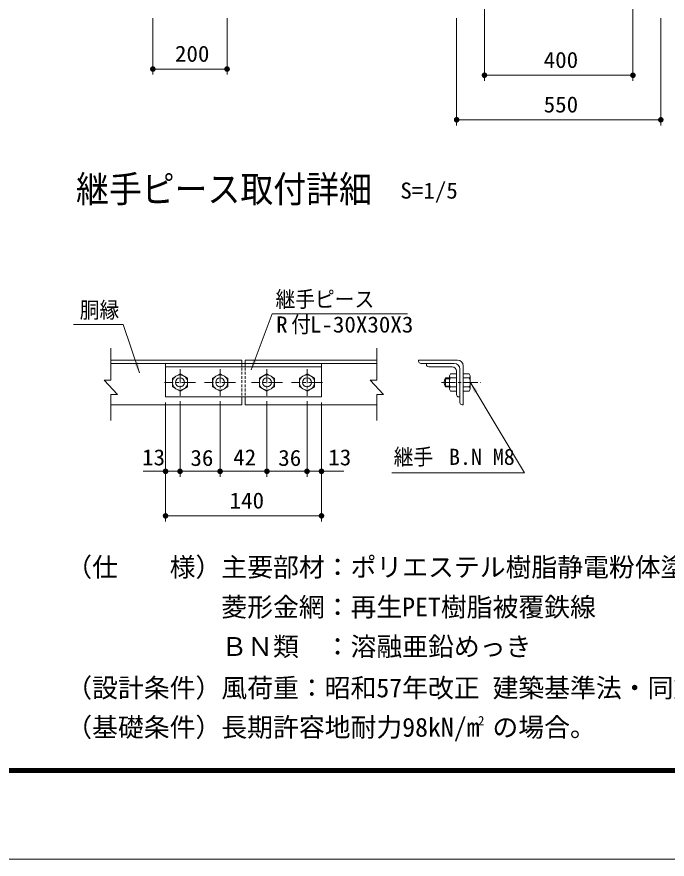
# Model space of a CAD drawing. Units: millimetres, scale not verified, with parts at other scales. Extents: x -4455 to 4455, y -3150 to 3150.
# Drawn here: x -486 to 1266, y -3150 to -882 of the extents above; entities that cross this region are included whole.
import ezdxf
from ezdxf.enums import TextEntityAlignment as Align

# ---------------------------------------------------------------- set-up
doc = ezdxf.new("R2010")
doc.units = ezdxf.units.MM
doc.header["$LTSCALE"] = 30
doc.linetypes.add('USER1', pattern=[2, 1.25, -0.25, 0.25, -0.25])
doc.linetypes.add('USER4', pattern=[0.375, 0.25, -0.125])
for name, color, linetype, lineweight in [('0-3_SUNPOU', 1, 'Continuous', 18), ('0-7_7詳細', 7, 'Continuous', 18), ('0-C_5寸法', 1, 'Continuous', 18), ('0-D_D-TTL', 7, 'Continuous', 9)]:
    doc.layers.add(name, color=color, linetype=linetype, lineweight=lineweight)
doc.layers.add('0-E_D-TTL-TXT', color=7, linetype='Continuous')
doc.styles.add('ＭＳ ゴシック', font='')
doc.styles.get('ＭＳ ゴシック').set_extended_font_data('MS Gothic')

# ---------------------------------------------------------------- blocks, each defined once
blk = doc.blocks.new('M1')
at = {"layer": '0-3_SUNPOU'}
blk.add_line((-7.5, 0), (-57.86, 0), dxfattribs=at)
for points in [[(0, 0), (-7.5, 0), (-7.44, 0.94)], [(0, 0), (-7.44, -0.94), (-7.5, 0)], [(0, 0), (-7.44, 0.94), (-7.26, 1.87)], [(0, 0), (-7.26, -1.87), (-7.44, -0.94)], [(0, 0), (-7.26, 1.87), (-6.97, 2.76)], [(0, 0), (-6.97, -2.76), (-7.26, -1.87)], [(0, 0), (-6.97, 2.76), (-6.57, 3.61)], [(0, 0), (-6.57, -3.61), (-6.97, -2.76)], [(0, 0), (-6.57, 3.61), (-6.07, 4.41)], [(0, 0), (-6.07, -4.41), (-6.57, -3.61)], [(0, 0), (-6.07, 4.41), (-5.47, 5.13)], [(0, 0), (-5.47, -5.13), (-6.07, -4.41)], [(0, 0), (-5.47, 5.13), (-4.78, 5.78)], [(0, 0), (-4.78, -5.78), (-5.47, -5.13)], [(0, 0), (-4.78, 5.78), (-4.02, 6.33)], [(0, 0), (-4.02, -6.33), (-4.78, -5.78)], [(0, 0), (-4.02, 6.33), (-3.19, 6.79)], [(0, 0), (-3.19, -6.79), (-4.02, -6.33)], [(0, 0), (-3.19, 6.79), (-2.32, 7.13)], [(0, 0), (-2.32, -7.13), (-3.19, -6.79)], [(0, 0), (-2.32, 7.13), (-1.41, 7.37)], [(0, 0), (-1.41, -7.37), (-2.32, -7.13)], [(0, 0), (-1.41, 7.37), (-0.47, 7.49)], [(0, 0), (-0.47, -7.49), (-1.41, -7.37)], [(0, 0), (-0.47, 7.49), (0.47, 7.49)], [(0, 0), (0.47, -7.49), (-0.47, -7.49)], [(0, 0), (0.47, 7.49), (1.41, 7.37)], [(0, 0), (1.41, 7.37), (2.32, 7.13)], [(0, 0), (2.32, 7.13), (3.19, 6.79)], [(0, 0), (3.19, 6.79), (4.02, 6.33)], [(0, 0), (4.02, 6.33), (4.78, 5.78)], [(0, 0), (4.78, 5.78), (5.47, 5.13)], [(0, 0), (5.47, 5.13), (6.07, 4.41)], [(0, 0), (6.07, 4.41), (6.57, 3.61)], [(0, 0), (6.57, 3.61), (6.97, 2.76)], [(0, 0), (6.97, 2.76), (7.26, 1.87)], [(0, 0), (7.26, 1.87), (7.44, 0.94)], [(0, 0), (7.44, 0.94), (7.5, 0)], [(0, 0), (1.41, -7.37), (0.47, -7.49)], [(0, 0), (2.32, -7.13), (1.41, -7.37)], [(0, 0), (3.19, -6.79), (2.32, -7.13)], [(0, 0), (4.02, -6.33), (3.19, -6.79)], [(0, 0), (4.78, -5.78), (4.02, -6.33)], [(0, 0), (5.47, -5.13), (4.78, -5.78)], [(0, 0), (6.07, -4.41), (5.47, -5.13)], [(0, 0), (6.57, -3.61), (6.07, -4.41)], [(0, 0), (6.97, -2.76), (6.57, -3.61)], [(0, 0), (7.26, -1.87), (6.97, -2.76)], [(0, 0), (7.44, -0.94), (7.26, -1.87)], [(0, 0), (7.5, 0), (7.44, -0.94)]]:
    blk.add_solid(points, dxfattribs=at)

msp = doc.modelspace()

# ---------------------------------------------------------------- linework, layer by layer
at = {"layer": '0-7_7詳細', "color": 4}
for p, q in [((-232.75, -1860.11), (-232.75, -1774.53)), ((483.52, -1860.11), (483.52, -1774.53)), ((465.52, -1860.11), (501.52, -1898.89)), ((483.52, -1860.11), (465.52, -1860.11)), ((-232.75, -1898.89), (-232.75, -1969.08)), ((-232.75, -1898.89), (-214.75, -1898.89)), ((483.52, -1898.89), (483.52, -1969.08)), ((483.52, -1898.89), (501.52, -1898.89))]:
    msp.add_line(p, q, dxfattribs=at)
at = {"layer": '0-7_7詳細', "lineweight": 9}
for p, q in [((120.38, -1806.46), (-232.75, -1806.46)), ((120.38, -1815.46), (120.38, -1806.46)), ((483.52, -1806.46), (128.78, -1806.46)), ((128.78, -1815.46), (128.78, -1806.46)), ((701.32, -1806.46), (596.32, -1806.46)), ((596.32, -1806.46), (596.32, -1809.46)), ((483.52, -1815.46), (-232.75, -1815.46)), ((-85.42, -1815.46), (-85.42, -1905.46)), ((334.58, -1824.46), (-85.42, -1824.46)), ((334.58, -1815.46), (334.58, -1905.46)), ((692.32, -1815.46), (602.32, -1815.46)), ((617.32, -1815.46), (692.32, -1815.46)), ((617.32, -1815.46), (617.32, -1818.46)), ((623.32, -1824.46), (686.32, -1824.46)), ((698.32, -1836.46), (698.32, -1899.46)), ((707.32, -1920.46), (707.32, -1830.46)), ((716.32, -1926.46), (716.32, -1821.46)), ((668.46, -1878.46), (668.46, -1854.46)), ((679.12, -1854.46), (668.46, -1854.46)), ((679.12, -1884.22), (679.12, -1848.7)), ((681.18, -1854.46), (698.32, -1854.46)), ((698.32, -1889.98), (698.32, -1842.94)), ((732.13, -1842.94), (716.32, -1842.94)), ((716.32, -1842.94), (716.32, -1889.98)), ((732.13, -1854.46), (716.32, -1854.46)), ((735.52, -1848.82), (732.13, -1842.94)), ((679.12, -1878.46), (668.46, -1878.46)), ((681.18, -1878.46), (698.32, -1878.46)), ((732.13, -1878.46), (716.32, -1878.46)), ((679.12, -1884.22), (682.45, -1889.98)), ((682.45, -1889.98), (698.32, -1889.98)), ((732.13, -1889.98), (716.32, -1889.98)), ((120.38, -1926.46), (-232.75, -1926.46)), ((334.58, -1905.46), (-85.42, -1905.46)), ((120.38, -1926.46), (120.38, -1905.46)), ((128.78, -1926.46), (128.78, -1905.46)), ((483.52, -1926.46), (128.78, -1926.46)), ((716.32, -1926.46), (713.32, -1926.46))]:
    msp.add_line(p, q, dxfattribs=at)
at = {"layer": '0-7_7詳細', "color": 1, "linetype": 'USER1'}
for p, q in [((-46.42, -1830.52), (-46.42, -1902.26)), ((61.58, -1830.52), (61.58, -1902.26)), ((187.58, -1830.52), (187.58, -1902.26)), ((295.58, -1830.52), (295.58, -1902.26)), ((-4.72, -1866.46), (-88.32, -1866.46)), ((103.28, -1866.46), (19.68, -1866.46)), ((229.28, -1866.46), (145.68, -1866.46)), ((337.28, -1866.46), (253.68, -1866.46)), ((658.07, -1866.46), (764.11, -1866.46))]:
    msp.add_line(p, q, dxfattribs=at)
at = {"layer": '0-7_7詳細', "color": 3, "linetype": 'USER4'}
for p, q in [((120.38, -1815.46), (120.38, -1905.46)), ((128.78, -1815.46), (128.78, -1905.46))]:
    msp.add_line(p, q, dxfattribs=at)
at = {"layer": '0-7_7詳細', "color": 1}
for p, q in [((679.12, -1856.86), (667.25, -1856.86)), ((679.12, -1876.06), (667.25, -1876.06)), ((-85.42, -1920.46), (-85.42, -2240.77)), ((-85.42, -1920.46), (-85.42, -2120.77)), ((-46.42, -1917.26), (-46.42, -2120.77)), ((-46.42, -1917.26), (-46.42, -2120.77)), ((61.58, -1917.26), (61.58, -2120.77)), ((61.58, -1917.26), (61.58, -2120.77)), ((187.58, -1917.26), (187.58, -2120.77)), ((187.58, -1917.26), (187.58, -2120.77)), ((295.58, -1917.26), (295.58, -2120.77)), ((295.58, -1917.26), (295.58, -2120.77)), ((334.58, -1920.46), (334.58, -2240.77)), ((334.58, -1920.46), (334.58, -2120.77)), ((-115.42, -2105.77), (-145.42, -2105.77)), ((-76.42, -2105.77), (-106.42, -2105.77)), ((-46.42, -2105.77), (-85.42, -2105.77)), ((61.58, -2105.77), (-46.42, -2105.77)), ((-16.42, -2105.77), (13.58, -2105.77)), ((31.58, -2105.77), (1.58, -2105.77)), ((61.58, -2105.77), (187.58, -2105.77)), ((91.58, -2105.77), (121.58, -2105.77)), ((157.58, -2105.77), (127.58, -2105.77)), ((187.58, -2105.77), (295.58, -2105.77)), ((217.58, -2105.77), (247.58, -2105.77)), ((265.58, -2105.77), (235.58, -2105.77)), ((295.58, -2105.77), (334.58, -2105.77)), ((325.58, -2105.77), (355.58, -2105.77)), ((364.58, -2105.77), (394.58, -2105.77)), ((-55.42, -2225.77), (304.58, -2225.77))]:
    msp.add_line(p, q, dxfattribs=at)
at = {"layer": '0-7_7詳細', "lineweight": 9}
for points in [[(566.22, -1681.44), (201.62, -1681.44), (145.42, -1832.28)], [(-333.04, -1710.77), (-199.67, -1710.77), (-155.85, -1840.19)], [(707.32, -1830.46), (707.32, -1905.46), (704.32, -1905.46)], [(679.12, -1848.7), (682.45, -1842.94), (698.32, -1842.94)], [(735.52, -1848.82), (735.52, -1884.1), (732.13, -1889.98)]]:
    msp.add_lwpolyline(points, dxfattribs=at)
for points in [[(-46.42, -1842.94), (-66.79, -1854.7), (-66.79, -1878.22), (-46.42, -1889.98), (-26.05, -1878.22), (-26.05, -1854.7)], [(61.58, -1842.94), (41.21, -1854.7), (41.21, -1878.22), (61.58, -1889.98), (81.95, -1878.22), (81.95, -1854.7)], [(187.58, -1842.94), (167.21, -1854.7), (167.21, -1878.22), (187.58, -1889.98), (207.95, -1878.22), (207.95, -1854.7)], [(295.58, -1842.94), (275.21, -1854.7), (275.21, -1878.22), (295.58, -1889.98), (315.95, -1878.22), (315.95, -1854.7)]]:
    msp.add_lwpolyline(points, close=True, dxfattribs=at)
at = {"layer": '0-7_7詳細', "color": 4}
msp.add_lwpolyline([(-232.75, -1860.11), (-250.75, -1860.11), (-214.75, -1898.89)], dxfattribs=at)
at = {"layer": '0-7_7詳細', "color": 1}
msp.add_lwpolyline([(523.69, -2110.08), (881.57, -2110.08), (736.55, -1868.17)], dxfattribs=at)
at = {"layer": '0-7_7詳細', "lineweight": 9}
for centre, radius in [((-46.42, -1866.46), 20.4), ((-46.42, -1866.46), 12), ((61.58, -1866.46), 20.4), ((61.58, -1866.46), 12), ((187.58, -1866.46), 20.4), ((187.58, -1866.46), 12), ((295.58, -1866.46), 20.4), ((295.58, -1866.46), 12)]:
    msp.add_circle(centre, radius, dxfattribs=at)
for centre, radius, start, end in [((602.32, -1809.46), 6, 180, 270), ((701.32, -1821.46), 15, 0, 90), ((623.32, -1818.46), 6, 180, 270), ((686.32, -1836.46), 12, 0, 90), ((692.32, -1830.46), 15, 0, 90), ((692.32, -1830.46), 15, 0, 90), ((689.25, -1866.46), 24, 150, 210), ((688.21, -1848.7), 9.09, 180, 219.3382), ((715.12, -1866.46), 36, 160.52878, 199.47122), ((729.64, -1849.12), 5.88, 294.94299, 2.968), ((712.61, -1866.46), 22.91, 328.40741, 31.59259), ((688.21, -1884.22), 9.09, 140.6618, 180), ((729.64, -1883.79), 5.88, 357.032, 65.05701), ((704.32, -1899.46), 6, 180, 270), ((713.32, -1920.46), 6, 180, 270)]:
    msp.add_arc(centre, radius, start, end, dxfattribs=at)
at = {"layer": '0-7_7詳細'}
for points in [[(-155.21, -1842.09), (-169.77, -1815.34), (-159.9, -1812)], [(144.72, -1834.15), (150.31, -1804.22), (160.08, -1807.86)]]:
    msp.add_solid(points, dxfattribs=at)
at = {"layer": '0-7_7詳細', "color": 1}
msp.add_solid([(735.52, -1866.46), (755.41, -1889.51), (746.48, -1894.87)], dxfattribs=at)
at = {"layer": '0-C_5寸法'}
for p, q in [((1173.58, -655.71), (1173.58, -1054.19)), ((773.58, -690.71), (773.58, -1054.19)), ((-119.63, -885.71), (-119.63, -1037.58)), ((80.37, -885.71), (80.37, -1037.58)), ((698.58, -885.71), (698.58, -1174.19)), ((1248.58, -885.71), (1248.58, -1174.19)), ((-89.63, -1022.58), (50.37, -1022.58)), ((803.58, -1039.19), (1143.58, -1039.19)), ((1218.58, -1159.19), (728.58, -1159.19))]:
    msp.add_line(p, q, dxfattribs=at)
at = {"layer": '0-D_D-TTL', "color": 2, "lineweight": 18}
msp.add_lwpolyline([(-4455.04, 3150.21), (4454.66, 3150.21), (4454.66, -3150.21), (-4455.04, -3150.21)], close=True, dxfattribs=at)
at = {"layer": '0-D_D-TTL'}
for points in [[(-4168.65, 2916.87), (4168.28, 2916.87), (4168.28, -2916.87), (-4168.65, -2916.87)], [(-4166, 2914.21), (4165.63, 2914.21), (4165.63, -2914.21), (-4166, -2914.21)], [(-4163.35, 2911.56), (4162.97, 2911.56), (4162.97, -2911.56), (-4163.35, -2911.56)], [(-4160.7, 2908.91), (4160.32, 2908.91), (4160.32, -2908.91), (-4160.7, -2908.91)], [(-4158.05, 2906.26), (4157.67, 2906.26), (4157.67, -2906.26), (-4158.05, -2906.26)]]:
    msp.add_lwpolyline(points, close=True, dxfattribs=at)

# ---------------------------------------------------------------- block references
at = {"layer": '0-7_7詳細'}
for p in [(-85.42, -2105.77), (-46.42, -2105.77), (61.58, -2105.77), (187.58, -2105.77), (295.58, -2105.77), (334.58, -2225.77)]:
    msp.add_blockref('M1', p, dxfattribs=at)
at = {"layer": '0-7_7詳細', "rotation": 180}
for p in [(-46.42, -2105.77), (61.58, -2105.77), (187.58, -2105.77), (295.58, -2105.77), (334.58, -2105.77), (-85.42, -2225.77)]:
    msp.add_blockref('M1', p, dxfattribs=at)
at = {"layer": '0-C_5寸法', "rotation": 180}
for p in [(-119.63, -1022.58), (773.58, -1039.19), (698.58, -1159.19)]:
    msp.add_blockref('M1', p, dxfattribs=at)
at = {"layer": '0-C_5寸法'}
for p in [(80.37, -1022.58), (1173.58, -1039.19), (1248.58, -1159.19)]:
    msp.add_blockref('M1', p, dxfattribs=at)

# ---------------------------------------------------------------- texts
at = {"layer": '0-7_7詳細', "style": 'ＭＳ ゴシック', "width": 0.9}
msp.add_text('継手ピース取付詳細', height=72.14, dxfattribs=at).set_placement((-326.68, -1403.52), align=Align.BOTTOM_LEFT)
at = {"layer": '0-7_7詳細', "color": 3, "style": 'ＭＳ ゴシック'}
for s, width, p in [('S=1/5', 1.05, (547.07, -1384.47)), ('継手ピース', 0.9, (210.78, -1676.98)), ('胴縁', 0.9, (-316.54, -1706.09)), ('R', 1.05, (212.35, -1745.13)), ('付', 0.9, (253.09, -1745.13)), ('L-30X30X3', 1.05, (303.43, -1745.13)), ('継手', 0.9, (529.07, -2101.4)), ('13', 1.05, (-148.67, -2102.8)), ('36', 1.05, (-18.5, -2104.27)), ('42', 1.05, (96.76, -2102.8)), ('36', 1.05, (218.16, -2104.27)), ('13', 1.05, (352.84, -2102.8)), ('140', 1.05, (87.08, -2219.1))]:
    msp.add_text(s, height=43.33, dxfattribs=dict(at, width=width)).set_placement(p, align=Align.BOTTOM_LEFT)
msp.add_text('B.N M8', height=43.33, dxfattribs=at).set_placement((678.27, -2101.4), align=Align.BOTTOM_LEFT)
at = {"layer": '0-C_5寸法', "color": 3, "style": 'ＭＳ ゴシック', "width": 1.05}
for s, p in [('200', (-60.13, -1015.91)), ('400', (933.08, -1032.51)), ('550', (933.08, -1152.51))]:
    msp.add_text(s, height=43.33, dxfattribs=at).set_placement(p, align=Align.BOTTOM_LEFT)
at = {"layer": '0-E_D-TTL-TXT', "style": 'ＭＳ ゴシック'}
for s, height, p in [('（仕\u3000\u3000様）主要部材：ポリエステル樹脂静電粉体塗装', 51.03, (-352.81, -2404.53)), ('\u3000\u3000\u3000\u3000\u3000\u3000菱形金網：再生PET樹脂被覆鉄線', 51.03, (-352.81, -2512.01)), ('\u3000\u3000\u3000\u3000\u3000\u3000ＢＮ類\u3000：溶融亜鉛めっき', 51.03, (-352.81, -2618.49)), ('（設計条件）風荷重：昭和57年改正 建築基準法・同施行令に基づく風圧力に準拠。', 51.03, (-352.81, -2729.76)), ('（基礎条件）長期許容地耐力98kN/m の場合。', 51.03, (-352.81, -2835.83)), ('2', 25.51, (756.1, -2797.85))]:
    msp.add_text(s, height=height, dxfattribs=at).set_placement(p, align=Align.BOTTOM_LEFT)

doc.saveas('drawing.dxf')
